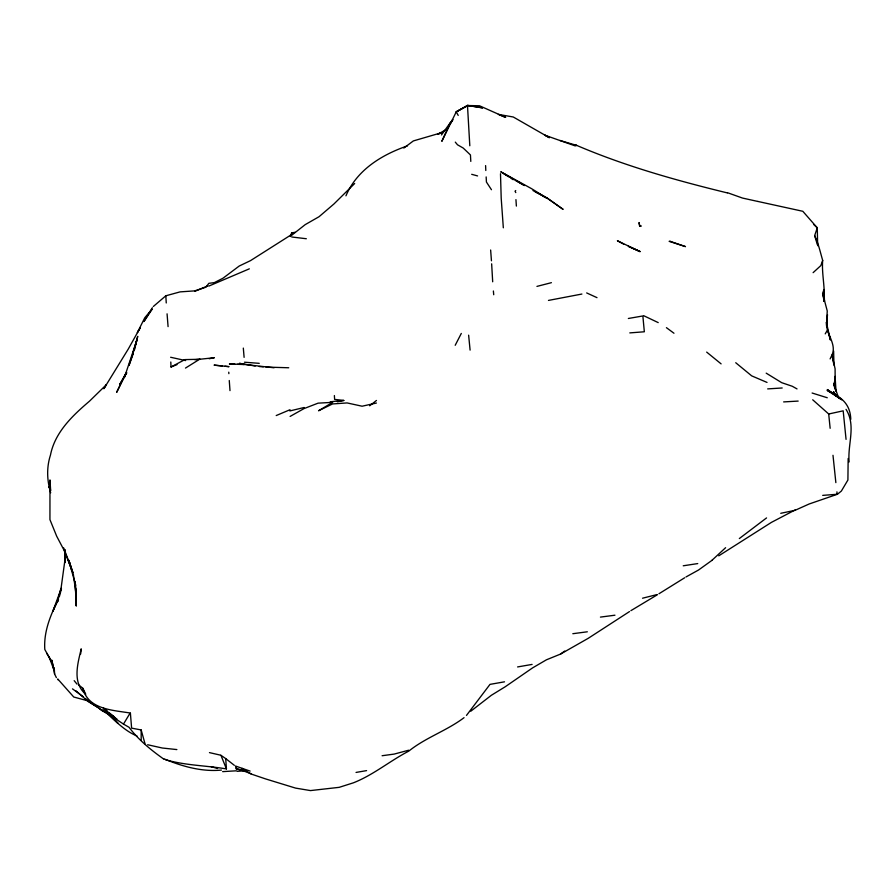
<?xml version="1.0" encoding="UTF-8"?>
<svg xmlns="http://www.w3.org/2000/svg" width="896" height="896" viewBox="0 0 896 896"><rect width="100%" height="100%" fill="white"/><g stroke="black" fill="none" stroke-linecap="round" stroke-linejoin="round"><path stroke-width="1.34" d="M835.072 384.115L835.094 376.376L836.024 391.485M500.494 173.723L501.2 198.251L503.328 227.797M295.064 232.277L291.659 232.915L291.626 235.312L305.2 224.638L319.054 216.709L333.973 203.941L354.67 183.512M835.162 383.634L835.094 368.805L832.026 354.95C836.976 344.075 825.765 333.659 826.392 322.403L830.368 339.965L827.568 329.851L825.227 333.872M76.25 605.842L75.107 581.403L76.149 591.696L76.25 605.842L76.227 589.187M54.23 667.744L54.611 674.016L56.381 677.634M80.651 654.035L81.211 648.838C77.739 663.634 72.016 682.685 85.725 694.254L82.914 688.352L78.803 684.97M826.582 322.717L827.254 310.968L822.618 293.462L823.917 289.554L824.499 301.09M826.605 322.874L827.512 314.72M757.915 201.454L802.816 211.288L817.275 227.808L814.666 235.626C818.451 243.589 820.277 252.134 822.674 260.378L820.848 265.574L813.12 272.653M134.59 349.53L137.726 336.336L132.507 354.805L136.864 340.211L124.454 377.317L125.922 373.386L119.773 384.373L126.851 372.781M59.338 596.691L61.477 588.75M132.115 355.992L128.968 365.478L132.944 354.502M61.32 588.224L52.83 611.397L58.419 599.222C50.602 614.88 43.59 631.579 44.8 649.454L51.722 662.01M834.994 389.155L833.784 384.07L835.083 380.162M291.659 232.915L290.36 236.522L291.838 234.394L250.522 260.624L239.21 266.034L222.992 278.219L214.323 282.621L208.835 283.338L205.923 287.213L194.656 290.875L180.085 291.883L165.827 295.792L153.317 306.499M58.587 598.998L57.422 601.944L61.186 587.406L65.117 558.701L65.173 562.486L64.781 549.606L65.173 562.486M452.704 119.627L450.24 122.786L441.829 141.333L456.254 111.821L467.79 105.526L479.494 105.773L505.658 117.41L498.333 114.386L513.274 116.995L549.405 137.704L544.701 135.139L575.176 145.891L576.744 145.421L559.978 140.47M830.11 358.915L832.026 354.95L833.952 365.131L833.627 351.008M455.202 345.285L461.306 333.435M139.16 329.582L128.195 349.182L103.869 388.73L106.344 384.709L89.522 401.15C72.52 415.61 54.914 432.253 50.456 455.123C46.446 467.522 46.962 480.48 50.68 492.766M163.654 759.013C150.976 750.008 138.365 739.805 129.091 727.328L123.502 724.091L130.144 713.014C112.862 710.158 87.998 709.498 82.914 688.352M345.946 195.832C357 169.814 381.83 154.728 407.49 145.858M152.376 307.742L143.886 321.574L152.006 309.445M450.632 123.29L452.861 119.829M822.595 293.496L824.13 301.101M441.47 134.949L450.24 122.786M139.754 328.574L140.37 327.802L137.346 332.595L144.805 317.71L151.861 309.378M466.48 715.411L490 684.376L504.504 681.822M711.995 560.28L725.603 547.702M515.726 190.557L515.054 191.206L515.782 192.595M780.741 513.307L795.099 510.306L809.122 504L837.458 494.245L841.378 491.042L847.907 480.021L848.154 458.494M145.006 743.736L141.165 729.938L131.611 728.134L130.39 713.037M369.678 405.798L376.466 400.467M470.792 711.211L491.389 695.262L505.187 686.784L532.582 667.89L546.426 659.814L560.504 654.091L588.224 638.322L629.485 611.587M739.334 538.552L766.55 517.922M403.816 148.064L413.347 140.93L441.65 132.675L437.674 134.389L446.107 129.584M560.504 654.091L564.715 651.056M712.219 560.179L698.555 570.002L685.978 576.968M464.05 717.674C446.779 730.722 425.723 737.52 408.811 751.094C389.861 760.939 373.296 775.006 353.394 782.824L339.181 787.338L310.486 790.586L295.568 788.099L265.586 778.915L250.712 773.875L242.122 768.365L235.469 765.99L236.678 769.832M684.678 577.763L658.952 593.768M630.896 610.658L657.104 594.91M185.494 368.077L199.562 359.285L214.368 357.717L209.138 358.736M718.749 555.834L771.411 522.39L795.357 509.846M458.214 115.416L456.254 111.821L467.477 105.414L482.507 107.867L467.477 105.414L469.806 145.768M290.102 416.427L303.968 408.621L318.08 403.155L332.662 402.349L318.55 410.76L332.528 403.95L347.088 402.931L362.096 406.213L376.432 403.032M456.254 111.821L467.79 105.526M170.8 362.018L171.013 366.99L184.923 359.598L199.562 359.285M249.334 268.834L208.824 286.082M194.992 291.29L207.771 285.869M276.214 415.554L290.024 409.718M171.013 366.99L177.005 364.638M408.643 750.221L394.184 754.085L382.099 755.731M536.939 286.395L551.41 282.677M642.544 598.214L657.026 594.574M289.845 410.939L304.158 407.49M812.694 399.773L828.699 413.997L843.181 410.827L846.059 439.376M581.896 294.045L548.464 300.418M337.344 401.755L343.806 400.445L334.622 399.403L334.376 395.55M628.354 318.483L642.858 315.963L644.336 331.778L629.798 332.898M517.597 666.938L532.09 664.418M356.048 772.43L366.565 770.616M683.234 565.79L697.738 563.584M572.824 633.707L587.328 631.792M600.432 617.098L614.947 615.205M343.806 400.445L330.254 401.766M822.707 495.376L837.458 494.245M194.869 359.722L200.155 359.229M236.981 771.344L243.6 770.885M767.67 388.898L782.197 387.979M222.645 771.635L235.906 770.829M783.642 401.912L798.168 401.083M639.699 226.184L641.256 226.094L639.61 225.378L639.038 222.533L639.699 226.184L639.61 225.378M221.458 770.078C201.634 772.027 181.653 766.259 163.554 758.632M266 367.091L288.736 367.763M234.786 364.202L229.376 364L244.082 364.392L274.064 367.774M237.496 364.302L244.261 364.538L239.49 363.328L255.214 366.027M244.462 362.208L259.246 363.339M259.269 366.531L263.301 366.867M176.882 749.582L162.288 748.014L147.661 744.744M222.23 365.96L214.054 365.131L229.04 366.654L224.952 366.24M226.442 768.914L220.931 755.283L225.714 758.598L226.442 768.914C206.114 765.498 185.349 765.498 165.424 759.707M291.749 236.992L306.342 238.739M236.466 769.171L244.44 770.582M757.814 201.443L742.493 198.061L727.384 192.674M170.621 357.258L185.629 360.584M209.462 752.618L220.674 755.194M471.699 174.317L477.579 175.93M211.053 766.618L217.571 768.51M727.294 192.898C675.494 180.253 624.277 165.894 575.154 144.738M812.112 393.019L827.266 397.757M136.965 735.974C123.547 730.442 113.714 719.051 102.883 709.766M628.578 246.434L640.192 251.63L628.365 246.333M242.122 768.365L250.118 771.086M236.062 768.197L250.992 773.696M767.021 382.424L751.699 375.872L735.728 362.723M586.667 292.925L596.994 297.651M643.731 315.717L658.213 322.605M542.842 196.078L547.31 198.229L563.125 209.373L547.254 198.106L532.986 190.557M639.878 251.518L617.389 240.744L623.75 244.171M508.682 176.826L500.752 171.774L531.362 188.552L547.008 198.173L535.304 191.822M103.23 710.998L107.498 713.328L105.65 711.906M116.85 718.906L101.438 710.315L95.222 705.107M797.026 388.92L792.266 386.266L781.715 382.682L766.192 373.15M72.498 688.878L83.272 696.774M515.872 180.634L524.474 185.539L503.653 173.398M95.794 706.138L88.29 701.613L76.014 690.861M103.331 711.144L87.898 700.784L96.869 706.787M510.944 178.27L513.206 179.704M110.342 714.437L114.744 717.371M123.502 724.091L116.749 719.589L103.365 708.098L107.509 711.424M225.714 758.598L234.349 765.33M107.184 712.522L118.048 723.453L114.699 719.477M666.422 327.667L673.971 333.245M109.581 713.082L113.736 716.408M706.664 352.094L721.112 363.877M85.344 698.466L88.446 700.997L73.752 697.021L57.725 678.966L57.915 679.739M813.579 224.381L817.275 227.808L817.667 245.717M455.291 142.117L457.509 144.794L463.187 148.03L470.445 154.952L470.803 161.403M491.456 189.717L486.427 182.034L486.158 176.926M74.178 680.658L77.034 684.163M46.592 653.061L50.747 659.904M836.114 396.144L833.482 391.675L835.822 395.226L840.045 398.608L827.322 389.547L841.826 399.784L827.109 390.365C840.672 396.726 850.181 403.2 850.797 419.306M68.835 560.347L72.912 572.768L64.131 550.357L56.661 536.166L49.941 519.624L49.974 479.931L50.624 490.168M63.672 547.904L69.798 563.976L75.69 585.357M69.798 563.976L68.41 560.325L72.867 572.768M846.037 409.371C856.33 425.746 847.426 444.304 849.128 461.955M48.966 656.622L54.096 670.286L51.8 660.128L54.611 674.016M833.784 384.07L838.555 397.779M68.802 560.37L71.938 570.36L68.891 560.403M814.666 235.626L817.298 244.462M73.315 574.011L76.182 595.47M64.333 549.528L65.374 555.856L64.848 552.126M836.909 491.87L837.222 493.965M835.856 482.63L832.989 455.291M828.699 413.997L830.144 428.299M468.63 335.171L470.098 350.112M493.382 290.987L493.718 294.739M243.32 348.085L244.104 357.358M167.07 313.835L168.078 326.614M490.638 250.006L491.445 260.803M229.264 380.509L229.992 390.611M515.939 199.618L516.376 206.08M491.646 263.816L492.688 281.792M228.76 372.176L228.861 373.666M165.827 295.792L166.253 302.971M485.598 165.603L485.8 170.486M827.03 318.55L827.109 326.278M822.674 260.378C821.554 274.176 825.395 287.493 823.939 301.302L823.917 289.554M141.165 729.938L141.198 740.32M125.922 373.386L116.704 392.246L125.922 373.386M670.275 241.36L669.133 241.338L685.485 246.613L670.275 241.36M50.579 490.336L49.011 486.618L50.579 490.336"/></g></svg>
